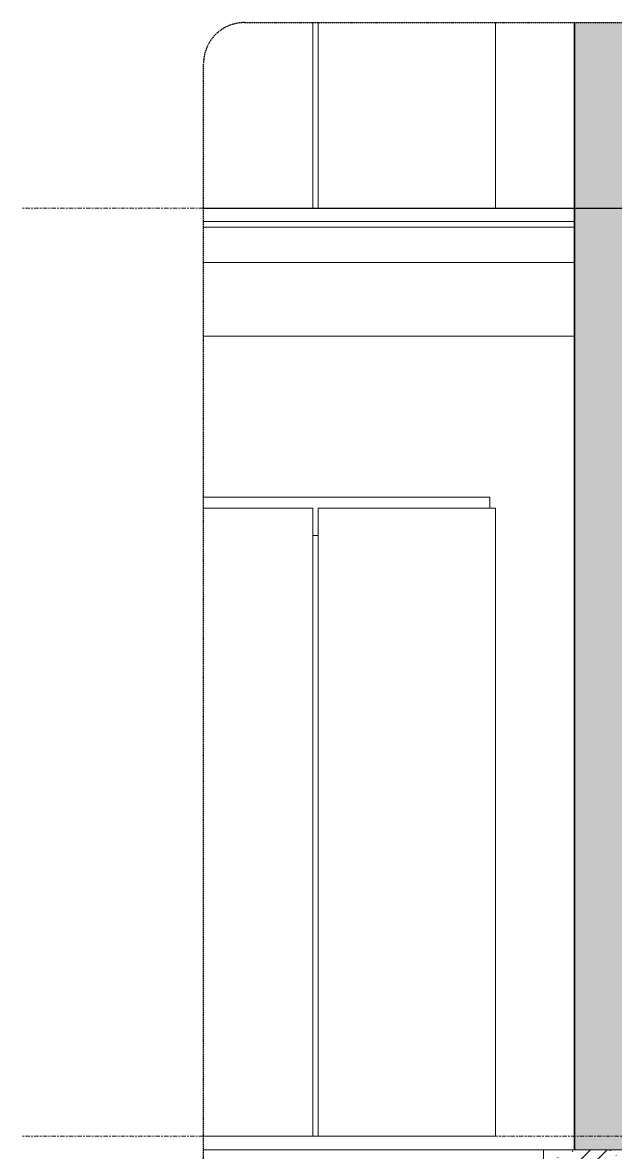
# Model space of a CAD drawing. Header units: millimetres. Extents: x 46644 to 147176, y -1287 to 53383.
# Drawn here: x 115633 to 117807, y 2140 to 6279 of the extents above; entities that cross this region are included whole.
import ezdxf

# ---------------------------------------------------------------- set-up
doc = ezdxf.new("R2010")
doc.units = ezdxf.units.MM
for name, pattern in [('Centre', [31.75, 6.35, -4.7625, 15.875, -4.7625]), ('Hidden', [7.14375, 4.7625, -2.38125]), ('IMPORT-CENTER _2_', [40.64, 25.4, -5.08, 5.08, -5.08])]:
    doc.linetypes.add(name, pattern=pattern)
for name, color, linetype, lineweight in [('0-3', 130, 'Continuous', 5), ('A-DETL-GENF', 92, 'Continuous', 18), ('A-DETL-GENF-2', 92, 'Hidden', 25), ('A-DETL-GENF-3', 9, 'Continuous', 18), ('A-DETL-THIN', 151, 'Continuous', 18), ('A-DOOR', 31, 'Continuous', 18), ('A-FLOR-LEVL-2', 51, 'Centre', 9), ('A-WALL', 113, 'Continuous', 18), ('G-IMPT', 8, 'Continuous', 18), ('G-IMPT-4', 8, 'IMPORT-CENTER _2_', 18), ('M-EQPM', 50, 'Continuous', 18), ('M-EQPM-2', 50, 'Continuous', 25), ('S-BEAM-2', 250, 'Continuous', 18), ('S-COLS-5', 254, 'Continuous', 5), ('S-COLS-6', 7, 'Continuous', 35)]:
    doc.layers.add(name, color=color, linetype=linetype, lineweight=lineweight)

# ---------------------------------------------------------------- blocks, each defined once
blk = doc.blocks.new('NCV_TKTC_KET CAU_rvt-5-TKCS_SẢNH - BẬC CẤP 3 - MẶT CẮT 1')
at = {"layer": 'S-COLS-5'}
h = blk.add_hatch(color=256, dxfattribs=at)
h.paths.add_polyline_path([(-112252.6, -220), (-112052.6, -220), (-112052.6, 1960), (-112164.7, 1960), (-112164.7, 1550), (-112252.6, 1550), (-112252.6, 1462.5)])
h.paths.add_polyline_path([(-112252.6, 2150), (-112052.6, 2150), (-112052.6, 6279.3), (-112252.6, 6279.3), (-112252.6, 2314.4)])
at = {"layer": 'S-BEAM-2'}
for p, q in [((-113612.6, 5530), (-112252.6, 5530)), ((-112252.6, 5130), (-113612.6, 5130))]:
    blk.add_line(p, q, dxfattribs=at)
at = {"layer": 'S-COLS-6'}
blk.add_line((-112252.6, 6279.3), (-112252.6, 2150), dxfattribs=at)
blk = doc.blocks.new('Thang may HIEN - Dài x Rộng - 2000x2000-V76-TKCS_SẢNH - BẬC CẤP 3 - MẶT CẮT 1')
at = {"layer": 'A-DOOR'}
for p, q in [((-113212.6, 6279.3), (-113212.6, 5600)), ((-113192.6, 6279.3), (-113192.6, 5600)), ((-112542.6, 6279.3), (-112542.6, 5600)), ((-113212.6, 5600), (-113612.6, 5600)), ((-112542.6, 5600), (-113192.6, 5600))]:
    blk.add_line(p, q, dxfattribs=at)
blk = doc.blocks.new('TKTC_XREF_251221_MB TANG 2-7 - TKTC_XREF_260130_MB TANG 2-5_dwg_CUM U_DN100-4746799-TKCS_SẢNH - BẬC CẤP 3 - MẶT CẮT 1')
at = {"layer": 'G-IMPT'}
for p, q in [((-112851.7, 5600), (-112848.9, 5600)), ((-112850.3, 5600), (-112841.7, 5600)), ((-112712.1, 5600), (-112850.1, 5600)), ((-112850, 5600), (-112850.1, 5600)), ((-112848.9, 5600), (-112843.1, 5600)), ((-112848.9, 5600), (-112848.9, 5600)), ((-112848.5, 5600), (-112847.6, 5600)), ((-112847.6, 5600), (-112844.4, 5600)), ((-112847.6, 5600), (-112844.4, 5600)), ((-112847.6, 5600), (-112844.4, 5600)), ((-112844.4, 5600), (-112843.4, 5600)), ((-112843.1, 5600), (-112840.2, 5600)), ((-112843.1, 5600), (-112843.1, 5600)), ((-112720.1, 5600), (-112842.1, 5600)), ((-112724.1, 5600), (-112838.1, 5600)), ((-112721.7, 5600), (-112718.9, 5600)), ((-112720.3, 5600), (-112711.7, 5600)), ((-112718.9, 5600), (-112713.1, 5600)), ((-112718.9, 5600), (-112718.9, 5600)), ((-112718.5, 5600), (-112717.6, 5600)), ((-112717.6, 5600), (-112714.4, 5600)), ((-112717.6, 5600), (-112714.4, 5600)), ((-112717.6, 5600), (-112714.4, 5600)), ((-112714.4, 5600), (-112713.4, 5600)), ((-112713.1, 5600), (-112710.2, 5600)), ((-112713.1, 5600), (-112713.1, 5600)), ((-112712, 5600), (-112712.1, 5600))]:
    blk.add_line(p, q, dxfattribs=at)
at = {"layer": 'G-IMPT', "flags": 128}
for points in [[(-112851.7, 5600), (-112853.7, 5600), (-112853.7, 5600), (-112838.3, 5600), (-112838.3, 5600), (-112840.2, 5600)], [(-112840.2, 5600), (-112840.2, 5600), (-112851.7, 5600), (-112851.7, 5600)], [(-112848.5, 5600), (-112848.5, 5600), (-112843.4, 5600), (-112843.4, 5600)], [(-112842, 5600), (-112842.1, 5600), (-112838.1, 5600)], [(-112720, 5600), (-112720.1, 5600), (-112724.1, 5600)], [(-112721.7, 5600), (-112723.7, 5600), (-112723.7, 5600), (-112708.3, 5600), (-112708.3, 5600), (-112710.2, 5600)], [(-112710.2, 5600), (-112710.2, 5600), (-112721.7, 5600), (-112721.7, 5600)], [(-112718.5, 5600), (-112718.5, 5600), (-112713.4, 5600), (-112713.4, 5600)]]:
    blk.add_lwpolyline(points, dxfattribs=at)
blk = doc.blocks.new('TKTC_XREF_251221_MB TANG 2-7 - TKTC_XREF_260130_MB TANG 2-5_dwg_$cc-4746802-TKCS_SẢNH - BẬC CẤP 3 - MẶT CẮT 1')
at = {"layer": 'G-IMPT-4'}
for p, q in [((-112704.3, 5600), (-112857.7, 5600)), ((-112781.1, 5600), (-112780.9, 5600))]:
    blk.add_line(p, q, dxfattribs=at)
at = {"layer": 'M-EQPM'}
for p, q in [((-112724, 5600), (-112838, 5600)), ((-112838, 5600), (-112781, 5600)), ((-112781, 5600), (-112724, 5600)), ((-112780.9, 5600), (-112780.9, 5600))]:
    blk.add_line(p, q, dxfattribs=at)
blk = doc.blocks.new('TKTC_XREF_251221_MB TANG 2-7 - TKTC_XREF_251221_MB TANG 2-7-2039446-TKCS_SẢNH - BẬC CẤP 3 - MẶT CẮT 1')
at = {"layer": 'M-EQPM'}
for p, q in [((-112853.7, 5600), (-112488, 5600)), ((-112488, 5600), (-112853.7, 5600))]:
    blk.add_line(p, q, dxfattribs=at)
at = {"layer": 'M-EQPM-2'}
blk.add_line((-113612.6, 5600), (-105952.6, 5600), dxfattribs=at)
for name in ['TKTC_XREF_251221_MB TANG 2-7 - TKTC_XREF_260130_MB TANG 2-5_dwg_$cc-4746802-TKCS_SẢNH - BẬC CẤP 3 - MẶT CẮT 1', 'TKTC_XREF_251221_MB TANG 2-7 - TKTC_XREF_260130_MB TANG 2-5_dwg_CUM U_DN100-4746799-TKCS_SẢNH - BẬC CẤP 3 - MẶT CẮT 1']:
    blk.add_blockref(name, (0, 0))
blk = doc.blocks.new('Thang may HIEN - Dài x Rộng - 2000x2000-2402870-TKCS_SẢNH - BẬC CẤP 3 - MẶT CẮT 1')
at = {"layer": 'A-DOOR'}
for p, q in [((-112562.6, 4540), (-113612.6, 4540)), ((-112562.6, 4500), (-112562.6, 4540)), ((-113212.6, 4500), (-113612.6, 4500)), ((-113212.6, 2200), (-113212.6, 4500)), ((-113192.6, 2200), (-113192.6, 4500)), ((-112542.6, 4500), (-113192.6, 4500)), ((-112542.6, 2200), (-112542.6, 4500)), ((-113212.6, 4400), (-113192.6, 4400)), ((-113212.6, 2200), (-113612.6, 2200)), ((-112542.6, 2200), (-113192.6, 2200))]:
    blk.add_line(p, q, dxfattribs=at)
blk = doc.blocks.new('BORDER VIEW - BORDER VIEW-2326688-TKCS_SẢNH - BẬC CẤP 3 - MẶT CẮT 1')
at = {"layer": 'A-DETL-GENF-2'}
for p, q in [((-113462.6, 6279.3), (-98992.5, 6279.3)), ((-113612.6, -70), (-113612.6, 6129.3))]:
    blk.add_line(p, q, dxfattribs=at)
blk.add_arc((-113462.6, 6129.3), 150, 90, 180, dxfattribs=at)

msp = doc.modelspace()

# ---------------------------------------------------------------- hatches: boundary and pattern name
at = {"layer": 'A-DETL-GENF-3'}
h = msp.add_hatch(dxfattribs=at)
h.set_pattern_fill('FP_43', color=256, style=0, pattern_type=2)
h.set_pattern_definition([(50, (123746.36, 15725), (364.368, -31.8783), [38.1, -419.1]), (355, (123746.36, 15725), (-70.486, 382.113), [30.48, -335.28]), (100.451, (123776.72, 15722.34), (293.885, 350.233), [32.38, -356.18]), (46.184, (123746.36, 15826.6), (542.158, -84.086), [57.15, -628.65]), (96.636, (123791.54, 15819.6), (474.805, 494.855), [48.57, -534.27]), (351.184, (123746.36, 15826.6), (474.81, 494.85), [45.72, -502.92]), (21, (123797.16, 15801.2), (303.2285, -204.5305), [38.1, -419.1]), (326, (123797.16, 15801.2), (123.604, 368.376), [30.48, -335.28]), (71.451, (123822.42, 15784.16), (426.834, 163.843), [32.38, -356.18]), (37.5, (123746.36, 15725), (6.1766, 169.1102), [3.353, -327.863, 3.353, -337.007, -336.55]), (37.5, (123746.36, 15725), (6.1766, 169.1102), [-671.576, 3.353, -333.197]), (7.5, (123746.36, 15725), (133.6389, 200.3615), [3.353, -190.703, 3.353, -320.243, -128.27]), (7.5, (123746.36, 15725), (133.6389, 200.3615), [-517.652, 3.353, -124.917]), (327.5, (123633.07, 15725), (271.1818, -11.4584), [3.353, -123.647, 3.353, -392.887, -525.78]), (327.5, (123633.07, 15725), (271.1818, -11.4584), [-523.24, 3.353, -522.427]), (317.5, (123582.27, 15725), (296.2585, 50.853), [3.353, -161.747, 3.353, -259.791, -373.38]), (317.5, (123582.27, 15725), (296.2585, 50.853), [-428.244, 3.353, -370.027]), (45, (123746.36, 15725), (-125.7236, 125.7236), []), (45, (123746.36, 15915.5), (-125.7236, 125.7236), [])])
h.paths.add_polyline_path([(117744.7, 1550), (117744.7, 1960), (120456.8, 1960), (120456.8, 1790), (121731.9, 1790), (121731.9, 1560), (121931.9, 1560), (121931.9, 1790), (122456.8, 1790), (122456.8, 1960), (120656.8, 1960), (120656.8, 2150), (117543.3, 2150), (117543.3, 1550), (117663.4, 1550)])

# ---------------------------------------------------------------- linework, layer by layer
at = {"layer": 'A-DETL-THIN'}
for p, q in [((120656.8, 2150), (117543.3, 2150)), ((117543.3, 2150), (117543.3, 1550))]:
    msp.add_line(p, q, dxfattribs=at)
at = {"layer": 'A-FLOR-LEVL-2'}
for p, q in [((115633.4, 5600), (131951.6, 5600)), ((115633.4, 2200), (131951.6, 2200))]:
    msp.add_line(p, q, dxfattribs=at)
at = {"layer": 'A-WALL'}
for p, q in [((116716.8, 5600), (116696.8, 5600)), ((116296.9, 5550), (117656.8, 5550)), ((117656.8, 5400), (116296.9, 5400)), ((116716.9, 2200), (116696.9, 2200)), ((116296.9, 2150), (117543.3, 2150))]:
    msp.add_line(p, q, dxfattribs=at)

# ---------------------------------------------------------------- block references
at = {"layer": '0-3'}
msp.add_blockref('NCV_TKTC_KET CAU_rvt-5-TKCS_SẢNH - BẬC CẤP 3 - MẶT CẮT 1', (229909.4, 0), dxfattribs=at)
at = {"layer": 'A-DETL-GENF'}
msp.add_blockref('BORDER VIEW - BORDER VIEW-2326688-TKCS_SẢNH - BẬC CẤP 3 - MẶT CẮT 1', (229909.4, 0), dxfattribs=at)
at = {"layer": 'A-DOOR'}
for name in ['Thang may HIEN - Dài x Rộng - 2000x2000-V76-TKCS_SẢNH - BẬC CẤP 3 - MẶT CẮT 1', 'Thang may HIEN - Dài x Rộng - 2000x2000-2402870-TKCS_SẢNH - BẬC CẤP 3 - MẶT CẮT 1']:
    msp.add_blockref(name, (229909.4, 0), dxfattribs=at)
at = {"layer": 'M-EQPM'}
msp.add_blockref('TKTC_XREF_251221_MB TANG 2-7 - TKTC_XREF_251221_MB TANG 2-7-2039446-TKCS_SẢNH - BẬC CẤP 3 - MẶT CẮT 1', (229909.4, 0), dxfattribs=at)

doc.saveas('drawing.dxf')
